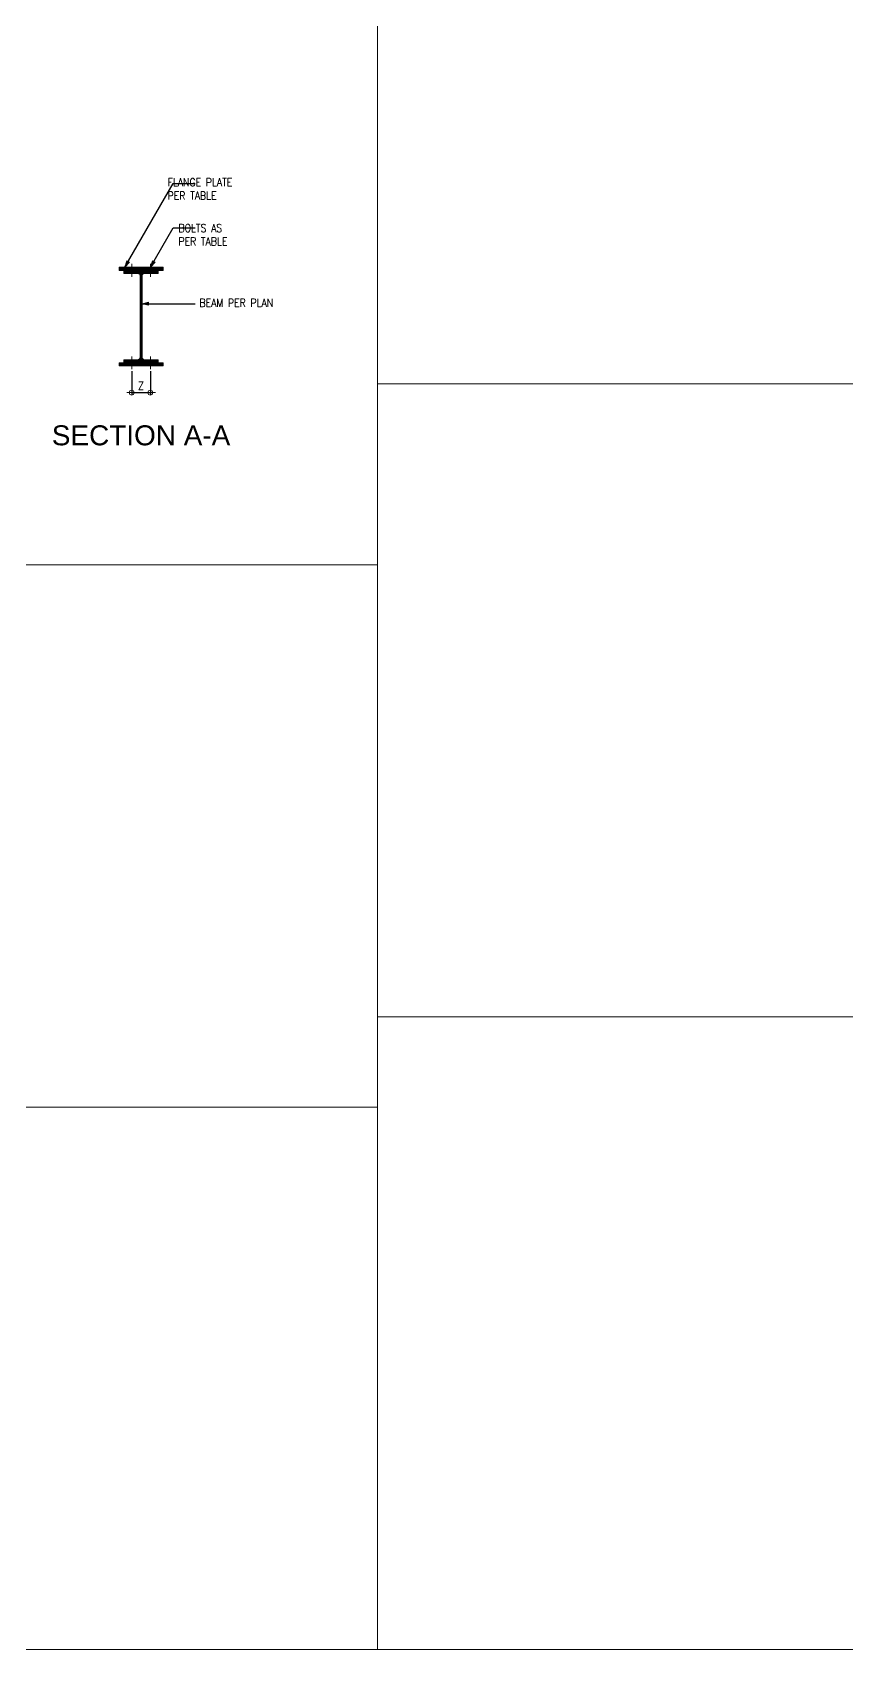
# Model space of a CAD drawing. Header units: millimetres. Extents: x 0 to 437400, y -4782 to 73710.
# Drawn here: x 99472 to 105579, y 0 to 12128 of the extents above; entities that cross this region are included whole.
import ezdxf
from ezdxf.enums import TextEntityAlignment as Align

# ---------------------------------------------------------------- set-up
doc = ezdxf.new("R2010")
doc.units = ezdxf.units.MM
doc.header["$LTSCALE"] = 10
doc.header["$MEASUREMENT"] = 0
doc.linetypes.add('HIDDEN', pattern=[0.375, 0.25, -0.125])
doc.layers.get('0').update_dxf_attribs({"lineweight": 9})
for name, color, linetype, lineweight in [('BOLT HOLES', 2, 'HIDDEN', 9), ('DIM', 1, 'Continuous', 5), ('HATCH', 8, 'Continuous', 5), ('S-ANNO-DIMS', 1, 'Continuous', 5), ('S-Anno-Text', 52, 'Continuous', 15), ('S-BEAM-IDEN', 2, 'Continuous', 9), ('S_GRID LINES', 252, 'Continuous', 5), ('S_PLATE', 2, 'Continuous', 15)]:
    doc.layers.add(name, color=color, linetype=linetype, lineweight=lineweight)
doc.layers.add('S-DETL-GRID', color=62, linetype='Continuous', lineweight=9, plot=False)
doc.styles.add('1', font='romans.shx', dxfattribs={"width": 0.85, "height": 60})
doc.styles.add('TITLE1', font='HELV.shx', dxfattribs={"height": 500})
doc.dimstyles.new('ESCA30', dxfattribs={"dimtxt": 60, "dimasz": 0.5, "dimexe": 20, "dimexo": 20, "dimgap": 20, "dimtad": 1, "dimdec": 0, "dimrnd": 1, "dimdsep": 46, "dimtxsty": '1', "dimblk1": 'ESCADIM_ARW', "dimblk2": 'ESCADIM_ARW', "dimsah": 1, "dimcen": 50, "dimclrd": 256, "dimclre": 256, "dimclrt": 52, "dimadec": 0, "dimazin": 0, "dimtfac": 1, "dimtdec": 0, "dimtofl": 0, "dimtmove": 0, "dimatfit": 3, "dimldrblk": 'ESCADIM_ARW', "dimfxl": 1, "dimtolj": 1, "dimtzin": 0, "dimarcsym": 0})
doc.dimstyles.new('ESCA_ARW$7', dxfattribs={"dimtxt": 200, "dimasz": 1, "dimexe": 100, "dimexo": 100, "dimgap": 100, "dimtad": 1, "dimdec": 0, "dimrnd": 1, "dimdsep": 46, "dimtxsty": '1', "dimblk1": 'dim_arw', "dimblk2": 'dim_arw', "dimsah": 1, "dimcen": 50, "dimclrd": 1, "dimclre": 256, "dimclrt": 52, "dimadec": 0, "dimazin": 0, "dimtfac": 1, "dimtofl": 0, "dimtmove": 0, "dimatfit": 3, "dimldrblk": 'dim_arw', "dimfxl": 1, "dimtolj": 1, "dimtzin": 0, "dimarcsym": 0})

# ---------------------------------------------------------------- blocks, each defined once
blk = doc.blocks.new('dim_arw')
h = blk.add_hatch(color=256)
h.paths.add_polyline_path([(-126, 29), (0, 0), (-126, -29, -0.115681), (-133, 0, -0.115681)])
h.paths.add_polyline_path([(-249, 58), (-126, 29, 0.115681), (-133, 0, 0.115681), (-126, -29), (-249, -58)])
for p, q in [((0, 0), (-249, 58)), ((-249, 58), (-249, -58)), ((0, 0), (-249, -58))]:
    blk.add_line(p, q)
blk = doc.blocks.new('ESCADIM_ARW')
at = {"color": 9}
blk.add_line((75, 0), (-75, 0), dxfattribs=at)
blk.add_circle((0, 0), 37.5, dxfattribs=at)
blk = doc.blocks.new('*D133')
at = {"layer": 'Defpoints', "color": 0, "transparency": 16777216}
for p in [(100217, 9606), (100357, 9606), (100357, 9426)]:
    blk.add_point(p, dxfattribs=at)
at = {"layer": 'S-ANNO-DIMS', "lineweight": -2, "transparency": 16777216}
for p, q in [((100217, 9586), (100217, 9406)), ((100357, 9586), (100357, 9406)), ((100218, 9426), (100357, 9426))]:
    blk.add_line(p, q, dxfattribs=at)
at = {"layer": 'S-ANNO-DIMS', "lineweight": -2, "transparency": 16777216, "xscale": 0.5, "yscale": 0.5, "zscale": 0.5, "rotation": 180}
blk.add_blockref('ESCADIM_ARW', (100217, 9426), dxfattribs=at)
at = {"layer": 'S-ANNO-DIMS', "lineweight": -2, "transparency": 16777216, "xscale": 0.5, "yscale": 0.5, "zscale": 0.5}
blk.add_blockref('ESCADIM_ARW', (100357, 9426), dxfattribs=at)
at = {"layer": 'S-ANNO-DIMS', "color": 52, "transparency": 16777216, "insert": (100287, 9476), "char_height": 60, "attachment_point": 5, "style": '1'}
blk.add_mtext('\\A1;Z', dxfattribs=at)

msp = doc.modelspace()

# ---------------------------------------------------------------- hatches: boundary and pattern name
at = {"layer": 'HATCH', "linetype": 'HIDDEN', "ltscale": 20}
h = msp.add_hatch(dxfattribs=at)
h.set_pattern_fill('ANSI32', color=251, scale=30, angle=90, style=0)
h.set_pattern_definition([(135, (7563.666, 152.463), (-7.9549513, -7.9549513), []), (135, (7563.666, 157.767), (-7.9549513, -7.9549513), [])])
h.paths.add_polyline_path([(100122.2, 10366.4), (100452.2, 10366.4), (100452.2, 10342.8), (100122.2, 10342.8)])
h.paths.add_polyline_path([(100122.2, 9626), (100452.2, 9626), (100452.2, 9649.6), (100122.2, 9649.6)])
h = msp.add_hatch(dxfattribs=at)
h.set_pattern_fill('ANSI31', color=251, scale=50, style=0)
h.set_pattern_definition([(45, (7563.6657, 152.463), (-4.4194174, 4.4194174), [])])
edge = h.paths.add_edge_path()
edge.add_line((100287.2, 9649.6), (100159.3, 9649.6))
edge.add_line((100159.3, 9649.6), (100159.3, 9673.2))
edge.add_line((100159.3, 9673.2), (100262.3, 9673.2))
edge.add_arc((100262.3, 9690.9), 17.7, 270, 360)
edge.add_line((100279.9, 9690.9), (100279.9, 10301.5))
edge.add_arc((100262.3, 10301.5), 17.7, 360, 450)
edge.add_line((100262.3, 10319.1), (100159.3, 10319.1))
edge.add_line((100159.3, 10319.1), (100159.3, 10342.8))
edge.add_line((100159.3, 10342.8), (100415.1, 10342.8))
edge.add_line((100415.1, 10342.8), (100415.1, 10319.1))
edge.add_line((100415.1, 10319.1), (100312.1, 10319.1))
edge.add_arc((100312.1, 10301.5), 17.7, 90, 180)
edge.add_line((100294.4, 10301.5), (100294.4, 9690.9))
edge.add_arc((100312.1, 9690.9), 17.7, 180, 270)
edge.add_line((100312.1, 9673.2), (100415.1, 9673.2))
edge.add_line((100415.1, 9673.2), (100415.1, 9649.6))
edge.add_line((100415.1, 9649.6), (100287.2, 9649.6))

# ---------------------------------------------------------------- linework, layer by layer
at = {"layer": 'BOLT HOLES', "linetype": 'HIDDEN', "ltscale": 5}
for points in [[(100230.7, 10366.4), (100203.7, 10366.4), (100203.7, 10319.1), (100230.7, 10319.1)], [(100370.7, 10366.4), (100343.7, 10366.4), (100343.7, 10319.1), (100370.7, 10319.1)], [(100230.7, 9626), (100203.7, 9626), (100203.7, 9673.2), (100230.7, 9673.2)], [(100370.7, 9626), (100343.7, 9626), (100343.7, 9673.2), (100370.7, 9673.2)]]:
    msp.add_lwpolyline(points, close=True, dxfattribs=at)
at = {"layer": 'S-BEAM-IDEN', "ltscale": 0.25}
msp.add_lwpolyline([(100287.2, 9649.6), (100159.3, 9649.6), (100159.3, 9673.2), (100262.3, 9673.2, 0.4142136), (100279.9, 9690.9), (100279.9, 10301.5, 0.4142136), (100262.3, 10319.1), (100159.3, 10319.1), (100159.3, 10342.8), (100415.1, 10342.8), (100415.1, 10319.1), (100312.1, 10319.1, 0.4142136), (100294.4, 10301.5), (100294.4, 9690.9, 0.4142136), (100312.1, 9673.2), (100415.1, 9673.2), (100415.1, 9649.6), (100287.2, 9649.6)], format="xyb", dxfattribs=at)
at = {"layer": 'S-DETL-GRID'}
for p, q in [((136080, 9492), (102060, 9492)), ((102060, 8136), (72900, 8136)), ((136080, 4746), (102060, 4746)), ((102060, 4068), (72900, 4068))]:
    msp.add_line(p, q, dxfattribs=at)
msp.add_lwpolyline([(102060, 23730), (136080, 23730), (136080, 0), (102060, 0)], close=True, dxfattribs=at)
at = {"layer": 'S-DETL-GRID', "color": 252}
msp.add_lwpolyline([(72900, 20340), (102060, 20340), (102060, 0), (72900, 0)], close=True, dxfattribs=at)
at = {"layer": 'S_GRID LINES', "color": 251, "linetype": 'HIDDEN', "ltscale": 20}
for p, q in [((100217.2, 10294.1), (100217.2, 10391.4)), ((100357.2, 10294.1), (100357.2, 10391.4)), ((100217.2, 9698.2), (100217.2, 9601)), ((100357.2, 9698.2), (100357.2, 9601))]:
    msp.add_line(p, q, dxfattribs=at)
at = {"layer": 'S_PLATE', "color": 3, "linetype": 'Continuous', "ltscale": 20}
for points in [[(100122.2, 10366.4), (100452.2, 10366.4), (100452.2, 10342.8), (100122.2, 10342.8)], [(100122.2, 9626), (100452.2, 9626), (100452.2, 9649.6), (100122.2, 9649.6)]]:
    msp.add_lwpolyline(points, close=True, dxfattribs=at)

# ---------------------------------------------------------------- texts
at = {"layer": 'DIM', "color": 52, "char_height": 60, "attachment_point": 5, "style": '1'}
for s, insert in [('\\A1;\\pxql;FLANGE PLATE\\PPER TABLE', (100729.2, 10953.3)), ('\\A1;\\pxql;BOLTS AS\\PPER TABLE', (100751.2, 10610.2))]:
    msp.add_mtext(s, dxfattribs=dict(at, insert=insert))
at = {"layer": 'DIM', "color": 52, "insert": (102157.7, 10099.4), "char_height": 60, "width": 2864.455, "attachment_point": 5, "style": '1'}
msp.add_mtext('\\A1;\\pxql;BEAM PER PLAN', dxfattribs=at)
at = {"layer": 'S-Anno-Text', "color": 5, "style": 'TITLE1'}
msp.add_text('SECTION A-A', height=150, dxfattribs=at).set_placement((100287.2, 9106), align=Align.MIDDLE_CENTER)

# ---------------------------------------------------------------- dimensions: what is measured, and where the dimension line sits
at = {"layer": 'S-ANNO-DIMS'}
dim = msp.add_linear_dim(base=(100357.2, 9426), p1=(100217.2, 9606), p2=(100357.2, 9606), text='Z', dimstyle='ESCA30', dxfattribs=at)
dim.commit()
dim.dimension.update_dxf_attribs({"geometry": '*D133', "text_midpoint": (100287.2, 9426), "dimtype": 160})

# ---------------------------------------------------------------- leaders
at = {"layer": 'S-Anno-Text'}
for points in [[(100165.5, 10366.4), (100527.5, 10993.3), (100692.4, 10993.3)], [(100357.2, 10366.4), (100527.5, 10661.4), (100692.4, 10661.4)], [(100294.4, 10093), (100692.4, 10093)]]:
    msp.add_leader(points, dimstyle='ESCA_ARW$7', override={"dimscale": 0.4, "dimasz": 0.5}, dxfattribs=at)

doc.saveas('drawing.dxf')
